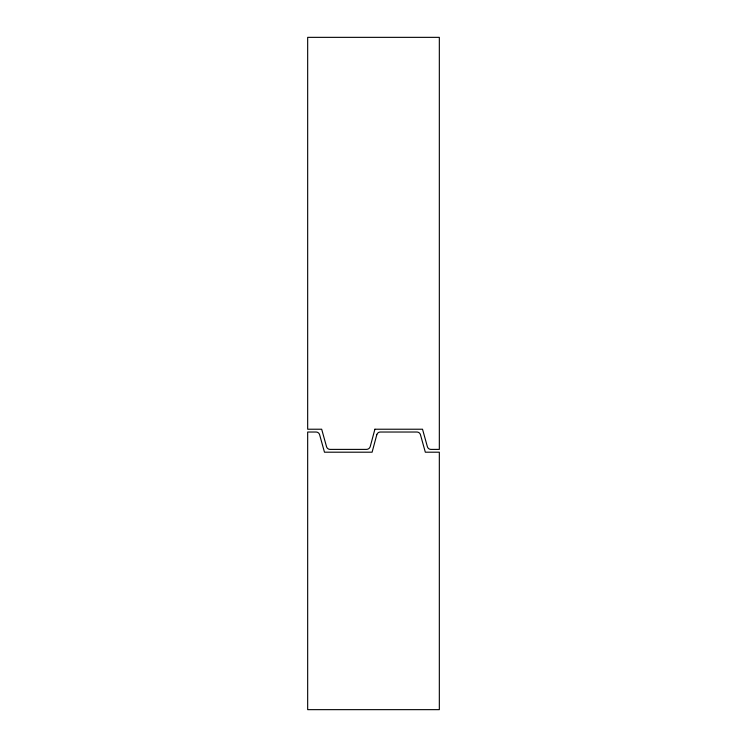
<?xml version="1.0" encoding="UTF-8"?>
<svg xmlns="http://www.w3.org/2000/svg" width="747" height="747" viewBox="0 0 747 747"><rect width="100%" height="100%" fill="white"/><g stroke="black" fill="none" stroke-linecap="round" stroke-linejoin="round"><path stroke-width="1.12" d="M374.901 429.226L370.269 446.473A3.959 3.959 0 0 1 366.441 449.395L330.081 449.395A3.688 3.688 0 0 1 326.532 446.697L321.677 429.226L307.671 429.226L307.671 37.35L439.329 37.35L439.329 449.395L430.926 449.395A3.688 3.688 0 0 1 427.377 446.697L422.522 429.226L374.901 429.226M376.796 434.735L372.099 452.196L324.478 452.196L319.623 434.735A3.688 3.688 0 0 0 316.074 432.027L307.671 432.027L307.671 709.65L439.329 709.65L439.329 452.196L425.323 452.196L420.468 434.735A3.688 3.688 0 0 0 416.919 432.027L380.326 432.027A3.651 3.651 0 0 0 376.796 434.735"/></g></svg>
